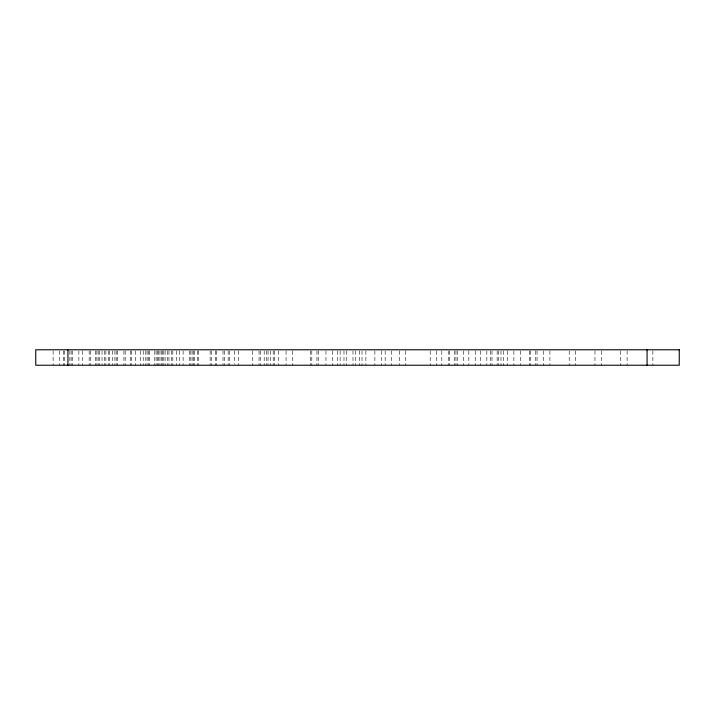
<?xml version="1.0" encoding="UTF-8"?>
<svg xmlns="http://www.w3.org/2000/svg" width="715" height="715" viewBox="0 0 715 715"><rect width="100%" height="100%" fill="white"/><g stroke="black" fill="none" stroke-linecap="round" stroke-linejoin="round"><path stroke-width="0.54" stroke-dasharray="3.58 2.68" d="M652.867 350.877L652.867 365.222M627.126 350.877L627.126 365.222M620.692 350.877L620.692 365.222M601.387 350.877L601.387 365.222M594.952 350.877L594.952 365.222M575.647 350.877L575.647 365.222M569.212 350.877L569.212 365.222M549.907 350.877L549.907 365.222M543.472 350.877L543.472 365.222M537.037 350.877L537.037 365.222M535.75 350.877L535.75 365.222M530.601 350.877L530.601 365.222M529.315 350.877L529.315 365.222M520.306 350.877L520.306 365.222M513.871 350.877L513.871 365.222M507.435 350.877L507.435 365.222M503.575 350.877L503.575 365.222M501 350.877L501 365.222M498.426 350.877L498.426 365.222M497.14 350.877L497.14 365.222M491.992 350.877L491.992 365.222M490.704 350.877L490.704 365.222M486.844 350.877L486.844 365.222M480.409 350.877L480.409 365.222M475.261 350.877L475.261 365.222M468.825 350.877L468.825 365.222M463.678 350.877L463.678 365.222M457.243 350.877L457.243 365.222M455.956 350.877L455.956 365.222M454.669 350.877L454.669 365.222M449.521 350.877L449.521 365.222M448.233 350.877L448.233 365.222M441.798 350.877L441.798 365.222M436.651 350.877L436.651 365.222M430.216 350.877L430.216 365.222M405.763 350.877L405.763 365.222M399.328 350.877L399.328 365.222M391.606 350.877L391.606 365.222M385.171 350.877L385.171 365.222M381.31 350.877L381.31 365.222M374.875 350.877L374.875 365.222M365.866 350.877L365.866 365.222M362.005 350.877L362.005 365.222M359.431 350.877L359.431 365.222M355.57 350.877L355.57 365.222M352.995 350.877L352.995 365.222M346.56 350.877L346.56 365.222M343.987 350.877L343.987 365.222M340.126 350.877L340.126 365.222M337.552 350.877L337.552 365.222M332.404 350.877L332.404 365.222M325.969 350.877L325.969 365.222M318.247 350.877L318.247 365.222M316.959 350.877L316.959 365.222M311.812 350.877L311.812 365.222M310.524 350.877L310.524 365.222M292.507 350.877L292.507 365.222M286.072 350.877L286.072 365.222M278.35 350.877L278.35 365.222M274.489 350.877L274.489 365.222M273.202 350.877L273.202 365.222M270.627 350.877L270.627 365.222M268.054 350.877L268.054 365.222M266.767 350.877L266.767 365.222M264.193 350.877L264.193 365.222M260.332 350.877L260.332 365.222M259.044 350.877L259.044 365.222M252.609 350.877L252.609 365.222M238.453 350.877L238.453 365.222M234.592 350.877L234.592 364.123M229.444 350.877L229.444 365.222M228.157 350.877L228.157 365.222M224.296 350.877L224.296 365.222M223.009 350.877L223.009 365.222M216.573 350.877L216.573 365.222M215.287 350.877L215.287 365.222M211.425 350.877L211.425 365.222M210.139 350.877L210.139 365.222M198.555 350.877L198.555 365.222M197.269 350.877L197.269 365.222M194.695 350.877L194.695 365.222M193.408 350.877L193.408 365.222M192.121 350.877L192.121 365.222M190.834 350.877L190.834 365.222M189.547 350.877L189.547 365.222M183.112 350.877L183.112 365.222M179.251 350.877L179.251 365.222M176.677 350.877L176.677 365.222M172.816 350.877L172.816 365.222M171.529 350.877L171.529 365.222M168.954 350.877L168.954 365.222M167.667 350.877L167.667 365.222M165.094 350.877L165.094 365.222M163.806 350.877L163.806 365.222M162.52 350.877L162.52 365.222M161.233 350.877L161.233 365.222M159.946 350.877L159.946 365.222M158.659 350.877L158.659 365.222M157.372 350.877L157.372 365.222M156.084 350.877L156.084 365.222M154.797 350.877L154.797 365.222M149.65 350.877L149.65 365.222M148.363 350.877L148.363 365.222M147.076 350.877L147.076 365.222M145.788 350.877L145.788 365.222M143.215 350.877L143.215 365.222M140.641 350.877L140.641 365.222M135.493 350.877L135.493 365.222M131.632 350.877L131.632 365.222M130.345 350.877L130.345 365.222M125.197 350.877L125.197 365.222M123.909 350.877L123.909 365.222M117.475 350.877L117.475 365.222M116.188 350.877L116.188 365.222M114.901 350.877L114.901 365.222M112.327 350.877L112.327 365.222M109.752 350.877L109.752 365.222M108.466 350.877L108.466 365.222M105.892 350.877L105.892 365.222M104.605 350.877L104.605 365.222M102.031 350.877L102.031 365.222M99.457 350.877L99.457 365.222M98.17 350.877L98.17 365.222M96.883 350.877L96.883 365.222M95.596 350.877L95.596 365.222M90.448 350.877L90.448 365.222M89.161 350.877L89.161 365.222M82.726 350.877L82.726 365.222M78.864 350.877L78.864 365.222M72.43 350.877L72.43 365.222M71.142 350.877L71.142 365.222M69.856 350.877L69.856 365.222M64.708 350.877L64.708 365.222M63.42 350.877L63.42 365.222M59.56 350.877L59.56 365.222M53.124 350.877L53.124 365.222"/><path stroke-width="1.07" d="M647.075 349.778L647.075 365.222M67.925 349.778L67.925 365.222M679.25 349.778L35.75 349.778L35.75 365.222L679.25 365.222L679.25 349.778"/></g></svg>
